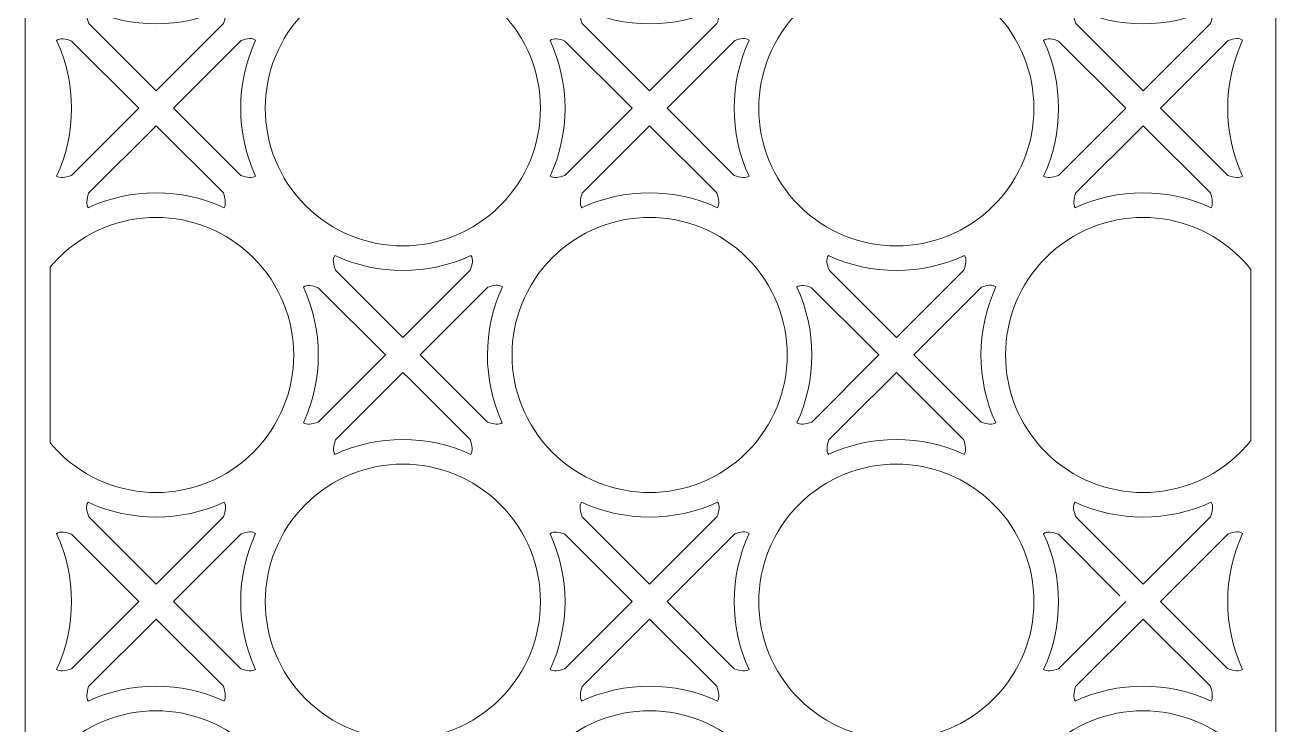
# Model space of a CAD drawing. Header units: centimetres. Extents: x 12 to 36.3, y -11.6 to 12.6.
# Drawn here: x 24.67 to 36.29, y 0.54 to 7.04 of the extents above; entities that cross this region are included whole.
import ezdxf

# ---------------------------------------------------------------- set-up
doc = ezdxf.new("R2010")
doc.units = ezdxf.units.CM
doc.header["$MEASUREMENT"] = 0
doc.layers.add('layer 1', color=7, linetype='Continuous')

msp = doc.modelspace()

# ---------------------------------------------------------------- linework, layer by layer
at = {"layer": 'layer 1', "color": 242, "lineweight": 9}
for points, knots in [([(36.28805, -11.62244), (36.28805, -11.62244), (36.28805, -11.54039), (36.28805, -11.54039), (36.28805, -11.54039), (36.28805, -11.54039), (36.28805, -11.38865), (36.28805, -11.38865), (36.28805, -11.38865), (36.28805, -11.38865), (36.28805, 12.3984), (36.28805, 12.3984), (36.28805, 12.3984), (36.28805, 12.3984), (36.28805, 12.56195), (36.28805, 12.56195), (36.28805, 12.56195), (36.28805, 12.56195), (36.28805, 12.6322), (36.28805, 12.6322), (36.28805, 12.6322), (36.28805, 12.6322), (24.90334, 12.6322), (24.90334, 12.6322), (24.90334, 12.6322), (24.90334, 12.6322), (24.84401, 12.6322), (24.84401, 12.6322), (24.84401, 12.6322), (24.84401, 12.6322), (24.66954, 12.6322), (24.66954, 12.6322), (24.66954, 12.6322), (24.66954, 12.6322), (24.66954, -11.38865), (24.66954, -11.38865), (24.66954, -11.38865), (24.66954, -11.38865), (24.66954, -11.437), (24.66954, -11.437), (24.66954, -11.437), (24.66954, -11.437), (24.66954, -11.62244), (24.66954, -11.62244), (24.66954, -11.62244), (24.66954, -11.62244), (36.28805, -11.62244), (36.28805, -11.62244)], [0, 0, 0, 0, 0.07692308, 0.07692308, 0.07692308, 0.07692308, 0.15384615, 0.15384615, 0.15384615, 0.15384615, 0.23076923, 0.23076923, 0.23076923, 0.23076923, 0.30769231, 0.30769231, 0.30769231, 0.30769231, 0.38461538, 0.38461538, 0.38461538, 0.38461538, 0.46153846, 0.46153846, 0.46153846, 0.46153846, 0.53846154, 0.53846154, 0.53846154, 0.53846154, 0.61538462, 0.61538462, 0.61538462, 0.61538462, 0.69230769, 0.69230769, 0.69230769, 0.69230769, 0.76923077, 0.76923077, 0.76923077, 0.76923077, 0.84615385, 0.84615385, 0.84615385, 0.84615385, 1, 1, 1, 1]), ([(27.27524, 7.16967), (27.77422, 7.66864), (28.58355, 7.66864), (29.0825, 7.16967), (29.0825, 7.16967), (29.58148, 6.6707), (29.58148, 5.86139), (29.0825, 5.36241), (29.0825, 5.36241), (28.58355, 4.86345), (27.77422, 4.86345), (27.27524, 5.36241), (27.27524, 5.36241), (26.77628, 5.86139), (26.77628, 6.6707), (27.27524, 7.16967)], [0, 0, 0, 0, 0.2, 0.2, 0.2, 0.2, 0.4, 0.4, 0.4, 0.4, 0.6, 0.6, 0.6, 0.6, 1, 1, 1, 1]), ([(31.85871, 7.16967), (32.3577, 7.66864), (33.16702, 7.66864), (33.66598, 7.16967), (33.66598, 7.16967), (34.16493, 6.6707), (34.16493, 5.86139), (33.66598, 5.36241), (33.66598, 5.36241), (33.16702, 4.86345), (32.3577, 4.86345), (31.85871, 5.36241), (31.85871, 5.36241), (31.35976, 5.86139), (31.35976, 6.6707), (31.85871, 7.16967)], [0, 0, 0, 0, 0.2, 0.2, 0.2, 0.2, 0.4, 0.4, 0.4, 0.4, 0.6, 0.6, 0.6, 0.6, 1, 1, 1, 1]), ([(25.88715, 6.42753), (25.88715, 6.42753), (26.51243, 7.05282), (26.51243, 7.05282), (26.51243, 7.05282), (26.53149, 7.10699), (26.54441, 7.15808), (26.51837, 7.18977), (26.51837, 7.18977), (26.11892, 7.00552), (25.65526, 7.0055), (25.25581, 7.18972), (25.25581, 7.18972), (25.22988, 7.15808), (25.24262, 7.10707), (25.26169, 7.05299), (25.26169, 7.05299), (25.26169, 7.05299), (25.88714, 6.42753), (25.88714, 6.42753), (25.88714, 6.42753), (25.88714, 6.42753), (25.88715, 6.42753), (25.88715, 6.42753)], [0, 0, 0, 0, 0.14285714, 0.14285714, 0.14285714, 0.14285714, 0.28571429, 0.28571429, 0.28571429, 0.28571429, 0.42857143, 0.42857143, 0.42857143, 0.42857143, 0.57142857, 0.57142857, 0.57142857, 0.57142857, 0.71428571, 0.71428571, 0.71428571, 0.71428571, 1, 1, 1, 1]), ([(30.47061, 6.42753), (30.47061, 6.42753), (31.0959, 7.05284), (31.0959, 7.05284), (31.0959, 7.05284), (31.11498, 7.10701), (31.12788, 7.15808), (31.10184, 7.18977), (31.10184, 7.18977), (30.70238, 7.00552), (30.23873, 7.0055), (29.83928, 7.18972), (29.83928, 7.18972), (29.81333, 7.15808), (29.8261, 7.10707), (29.84516, 7.05299), (29.84516, 7.05299), (29.84516, 7.05299), (30.47061, 6.42753), (30.47061, 6.42753)], [0, 0, 0, 0, 0.16666667, 0.16666667, 0.16666667, 0.16666667, 0.33333333, 0.33333333, 0.33333333, 0.33333333, 0.5, 0.5, 0.5, 0.5, 0.66666667, 0.66666667, 0.66666667, 0.66666667, 1, 1, 1, 1]), ([(35.05409, 6.42753), (35.05409, 6.42753), (35.67941, 7.05286), (35.67941, 7.05286), (35.67941, 7.05286), (35.69844, 7.10701), (35.71137, 7.15808), (35.68533, 7.18977), (35.68533, 7.18977), (35.28586, 7.00552), (34.8222, 7.0055), (34.42276, 7.18972), (34.42276, 7.18972), (34.39681, 7.15808), (34.40958, 7.10709), (34.4286, 7.05302), (34.4286, 7.05302), (34.4286, 7.05302), (35.05409, 6.42753), (35.05409, 6.42753)], [0, 0, 0, 0, 0.16666667, 0.16666667, 0.16666667, 0.16666667, 0.33333333, 0.33333333, 0.33333333, 0.33333333, 0.5, 0.5, 0.5, 0.5, 0.66666667, 0.66666667, 0.66666667, 0.66666667, 1, 1, 1, 1]), ([(25.10082, 5.64122), (25.10082, 5.64122), (25.72562, 6.26602), (25.72562, 6.26602), (25.72562, 6.26602), (25.72562, 6.26602), (25.10024, 6.89141), (25.10024, 6.89141), (25.10024, 6.89141), (25.04607, 6.91047), (24.99504, 6.92334), (24.96337, 6.89729), (24.96337, 6.89729), (25.14754, 6.49786), (25.14758, 6.03436), (24.96343, 5.63494), (24.96343, 5.63494), (24.99267, 5.61563), (25.04164, 5.62182), (25.10082, 5.64122)], [0, 0, 0, 0, 0.16666667, 0.16666667, 0.16666667, 0.16666667, 0.33333333, 0.33333333, 0.33333333, 0.33333333, 0.5, 0.5, 0.5, 0.5, 0.66666667, 0.66666667, 0.66666667, 0.66666667, 1, 1, 1, 1]), ([(26.04865, 6.26602), (26.04865, 6.26602), (26.67354, 5.64113), (26.67354, 5.64113), (26.67354, 5.64113), (26.73266, 5.62182), (26.7815, 5.61567), (26.81072, 5.6349), (26.81072, 5.6349), (26.62633, 6.03477), (26.62654, 6.49886), (26.81135, 6.89857), (26.81135, 6.89857), (26.78062, 6.92508), (26.7309, 6.91355), (26.67781, 6.89516), (26.67781, 6.89516), (26.67781, 6.89516), (26.04865, 6.26602), (26.04865, 6.26602)], [0, 0, 0, 0, 0.16666667, 0.16666667, 0.16666667, 0.16666667, 0.33333333, 0.33333333, 0.33333333, 0.33333333, 0.5, 0.5, 0.5, 0.5, 0.66666667, 0.66666667, 0.66666667, 0.66666667, 1, 1, 1, 1]), ([(29.68429, 5.64122), (29.68429, 5.64122), (30.3091, 6.26602), (30.3091, 6.26602), (30.3091, 6.26602), (30.3091, 6.26602), (29.68371, 6.89141), (29.68371, 6.89141), (29.68371, 6.89141), (29.62955, 6.91047), (29.57851, 6.92334), (29.54685, 6.89729), (29.54685, 6.89729), (29.73102, 6.49786), (29.73106, 6.03436), (29.54689, 5.63494), (29.54689, 5.63494), (29.57613, 5.61563), (29.62511, 5.62182), (29.68429, 5.64122)], [0, 0, 0, 0, 0.16666667, 0.16666667, 0.16666667, 0.16666667, 0.33333333, 0.33333333, 0.33333333, 0.33333333, 0.5, 0.5, 0.5, 0.5, 0.66666667, 0.66666667, 0.66666667, 0.66666667, 1, 1, 1, 1]), ([(31.26126, 6.89516), (31.26126, 6.89516), (30.63212, 6.26602), (30.63212, 6.26602), (30.63212, 6.26602), (30.63212, 6.26602), (31.25702, 5.64113), (31.25702, 5.64113), (31.25702, 5.64113), (31.31612, 5.62182), (31.36497, 5.61567), (31.39421, 5.6349), (31.39421, 5.6349), (31.20979, 6.03477), (31.21002, 6.49886), (31.39482, 6.89857), (31.39482, 6.89857), (31.36409, 6.92508), (31.31435, 6.91355), (31.26126, 6.89516)], [0, 0, 0, 0, 0.16666667, 0.16666667, 0.16666667, 0.16666667, 0.33333333, 0.33333333, 0.33333333, 0.33333333, 0.5, 0.5, 0.5, 0.5, 0.66666667, 0.66666667, 0.66666667, 0.66666667, 1, 1, 1, 1]), ([(34.26777, 5.64122), (34.26777, 5.64122), (34.89257, 6.26602), (34.89257, 6.26602), (34.89257, 6.26602), (34.89257, 6.26602), (34.26719, 6.89141), (34.26719, 6.89141), (34.26719, 6.89141), (34.213, 6.91047), (34.16199, 6.92334), (34.1303, 6.89729), (34.1303, 6.89729), (34.31447, 6.49786), (34.31451, 6.03436), (34.13037, 5.63494), (34.13037, 5.63494), (34.15963, 5.61563), (34.20857, 5.62182), (34.26777, 5.64122)], [0, 0, 0, 0, 0.16666667, 0.16666667, 0.16666667, 0.16666667, 0.33333333, 0.33333333, 0.33333333, 0.33333333, 0.5, 0.5, 0.5, 0.5, 0.66666667, 0.66666667, 0.66666667, 0.66666667, 1, 1, 1, 1]), ([(35.84474, 6.89516), (35.84474, 6.89516), (35.2156, 6.26602), (35.2156, 6.26602), (35.2156, 6.26602), (35.2156, 6.26602), (35.84049, 5.64113), (35.84049, 5.64113), (35.84049, 5.64113), (35.89959, 5.62182), (35.94845, 5.61565), (35.97765, 5.6349), (35.97765, 5.6349), (35.79326, 6.03477), (35.79349, 6.49886), (35.97831, 6.89857), (35.97831, 6.89857), (35.94757, 6.92508), (35.89783, 6.91355), (35.84474, 6.89516)], [0, 0, 0, 0, 0.16666667, 0.16666667, 0.16666667, 0.16666667, 0.33333333, 0.33333333, 0.33333333, 0.33333333, 0.5, 0.5, 0.5, 0.5, 0.66666667, 0.66666667, 0.66666667, 0.66666667, 1, 1, 1, 1]), ([(25.88714, 6.10452), (25.88714, 6.10452), (25.26024, 5.47762), (25.26024, 5.47762), (25.26024, 5.47762), (25.24172, 5.41957), (25.23644, 5.37177), (25.2562, 5.34337), (25.2562, 5.34337), (25.2562, 5.34337), (25.25463, 5.34179), (25.25463, 5.34179), (25.25463, 5.34179), (25.65436, 5.52656), (26.11837, 5.52677), (26.51823, 5.3424), (26.51823, 5.3424), (26.53751, 5.37162), (26.53128, 5.42057), (26.51194, 5.47974), (26.51194, 5.47974), (26.51194, 5.47974), (25.88714, 6.10452), (25.88714, 6.10452)], [0, 0, 0, 0, 0.14285714, 0.14285714, 0.14285714, 0.14285714, 0.28571429, 0.28571429, 0.28571429, 0.28571429, 0.42857143, 0.42857143, 0.42857143, 0.42857143, 0.57142857, 0.57142857, 0.57142857, 0.57142857, 0.71428571, 0.71428571, 0.71428571, 0.71428571, 1, 1, 1, 1]), ([(30.47061, 6.10452), (30.47061, 6.10452), (29.84371, 5.47762), (29.84371, 5.47762), (29.84371, 5.47762), (29.82519, 5.41957), (29.81992, 5.37177), (29.83968, 5.34337), (29.83968, 5.34337), (29.83968, 5.34337), (29.8381, 5.34179), (29.8381, 5.34179), (29.8381, 5.34179), (30.23782, 5.52656), (30.70183, 5.52677), (31.1017, 5.3424), (31.1017, 5.3424), (31.12099, 5.37162), (31.11477, 5.42057), (31.0954, 5.47974), (31.0954, 5.47974), (31.0954, 5.47974), (30.47061, 6.10452), (30.47061, 6.10452)], [0, 0, 0, 0, 0.14285714, 0.14285714, 0.14285714, 0.14285714, 0.28571429, 0.28571429, 0.28571429, 0.28571429, 0.42857143, 0.42857143, 0.42857143, 0.42857143, 0.57142857, 0.57142857, 0.57142857, 0.57142857, 0.71428571, 0.71428571, 0.71428571, 0.71428571, 1, 1, 1, 1]), ([(35.05409, 6.10452), (35.05409, 6.10452), (34.42718, 5.47762), (34.42718, 5.47762), (34.42718, 5.47762), (34.40864, 5.41957), (34.40337, 5.37177), (34.42316, 5.34337), (34.42316, 5.34337), (34.42316, 5.34337), (34.42158, 5.34179), (34.42158, 5.34179), (34.42158, 5.34179), (34.8213, 5.52656), (35.28532, 5.52677), (35.68518, 5.3424), (35.68518, 5.3424), (35.70446, 5.37162), (35.69823, 5.42057), (35.67886, 5.47974), (35.67886, 5.47974), (35.67886, 5.47974), (35.05409, 6.10452), (35.05409, 6.10452)], [0, 0, 0, 0, 0.14285714, 0.14285714, 0.14285714, 0.14285714, 0.28571429, 0.28571429, 0.28571429, 0.28571429, 0.42857143, 0.42857143, 0.42857143, 0.42857143, 0.57142857, 0.57142857, 0.57142857, 0.57142857, 0.71428571, 0.71428571, 0.71428571, 0.71428571, 1, 1, 1, 1]), ([(24.90334, 3.15873), (24.92848, 3.12847), (24.95516, 3.09905), (24.98353, 3.07069), (24.98353, 3.07069), (25.48247, 2.57172), (26.29179, 2.57172), (26.79077, 3.07069), (26.79077, 3.07069), (27.28973, 3.56964), (27.28973, 4.37896), (26.79077, 4.87794), (26.79077, 4.87794), (26.29179, 5.37691), (25.48247, 5.37691), (24.98353, 4.87794), (24.98353, 4.87794), (24.95516, 4.84957), (24.92848, 4.82015), (24.90334, 4.78989), (24.90334, 4.78989), (24.90334, 4.78989), (24.90334, 3.15873), (24.90334, 3.15873)], [0, 0, 0, 0, 0.14285714, 0.14285714, 0.14285714, 0.14285714, 0.28571429, 0.28571429, 0.28571429, 0.28571429, 0.42857143, 0.42857143, 0.42857143, 0.42857143, 0.57142857, 0.57142857, 0.57142857, 0.57142857, 0.71428571, 0.71428571, 0.71428571, 0.71428571, 1, 1, 1, 1]), ([(29.567, 4.87794), (30.06595, 5.37691), (30.87528, 5.37691), (31.37425, 4.87794), (31.37425, 4.87794), (31.87321, 4.37896), (31.87321, 3.56964), (31.37425, 3.07069), (31.37425, 3.07069), (30.87528, 2.57172), (30.06595, 2.57172), (29.567, 3.07069), (29.567, 3.07069), (29.068, 3.56964), (29.068, 4.37896), (29.567, 4.87794)], [0, 0, 0, 0, 0.2, 0.2, 0.2, 0.2, 0.4, 0.4, 0.4, 0.4, 0.6, 0.6, 0.6, 0.6, 1, 1, 1, 1]), ([(36.05425, 4.76977), (36.02444, 4.80717), (35.99233, 4.84333), (35.95771, 4.87794), (35.95771, 4.87794), (35.45874, 5.37691), (34.64943, 5.37691), (34.15044, 4.87794), (34.15044, 4.87794), (33.65149, 4.37896), (33.65149, 3.56964), (34.15044, 3.07069), (34.15044, 3.07069), (34.64943, 2.57172), (35.45874, 2.57172), (35.95771, 3.07069), (35.95771, 3.07069), (35.99233, 3.1053), (36.02444, 3.14145), (36.05425, 3.17884), (36.05425, 3.17884), (36.05425, 3.17884), (36.05425, 4.76977), (36.05425, 4.76977)], [0, 0, 0, 0, 0.14285714, 0.14285714, 0.14285714, 0.14285714, 0.28571429, 0.28571429, 0.28571429, 0.28571429, 0.42857143, 0.42857143, 0.42857143, 0.42857143, 0.57142857, 0.57142857, 0.57142857, 0.57142857, 0.71428571, 0.71428571, 0.71428571, 0.71428571, 1, 1, 1, 1]), ([(28.17888, 4.13581), (28.17888, 4.13581), (28.80418, 4.76111), (28.80418, 4.76111), (28.80418, 4.76111), (28.82324, 4.81526), (28.83616, 4.86636), (28.81011, 4.89801), (28.81011, 4.89801), (28.41065, 4.71379), (27.94701, 4.71378), (27.54756, 4.89799), (27.54756, 4.89799), (27.52161, 4.86636), (27.53438, 4.81538), (27.55339, 4.76129), (27.55339, 4.76129), (27.55339, 4.76129), (28.17888, 4.13581), (28.17888, 4.13581)], [0, 0, 0, 0, 0.16666667, 0.16666667, 0.16666667, 0.16666667, 0.33333333, 0.33333333, 0.33333333, 0.33333333, 0.5, 0.5, 0.5, 0.5, 0.66666667, 0.66666667, 0.66666667, 0.66666667, 1, 1, 1, 1]), ([(32.76236, 4.13581), (32.76236, 4.13581), (33.38766, 4.76111), (33.38766, 4.76111), (33.38766, 4.76111), (33.40672, 4.81526), (33.41961, 4.86636), (33.39358, 4.89801), (33.39358, 4.89801), (32.99413, 4.71379), (32.53046, 4.71378), (32.13104, 4.89799), (32.13104, 4.89799), (32.10508, 4.86636), (32.11782, 4.81538), (32.13687, 4.76129), (32.13687, 4.76129), (32.13687, 4.76129), (32.76236, 4.13581), (32.76236, 4.13581)], [0, 0, 0, 0, 0.16666667, 0.16666667, 0.16666667, 0.16666667, 0.33333333, 0.33333333, 0.33333333, 0.33333333, 0.5, 0.5, 0.5, 0.5, 0.66666667, 0.66666667, 0.66666667, 0.66666667, 1, 1, 1, 1]), ([(27.39255, 3.34948), (27.39255, 3.34948), (28.01738, 3.97428), (28.01738, 3.97428), (28.01738, 3.97428), (28.01738, 3.97428), (27.39199, 4.59969), (27.39199, 4.59969), (27.39199, 4.59969), (27.3378, 4.61874), (27.28677, 4.63161), (27.2551, 4.60553), (27.2551, 4.60553), (27.43926, 4.20613), (27.43931, 3.74264), (27.25516, 3.34318), (27.25516, 3.34318), (27.2844, 3.32387), (27.33335, 3.33008), (27.39255, 3.34948)], [0, 0, 0, 0, 0.16666667, 0.16666667, 0.16666667, 0.16666667, 0.33333333, 0.33333333, 0.33333333, 0.33333333, 0.5, 0.5, 0.5, 0.5, 0.66666667, 0.66666667, 0.66666667, 0.66666667, 1, 1, 1, 1]), ([(28.96954, 4.60344), (28.96954, 4.60344), (28.34039, 3.97431), (28.34039, 3.97431), (28.34039, 3.97431), (28.34039, 3.97431), (28.96527, 3.34942), (28.96527, 3.34942), (28.96527, 3.34942), (29.02437, 3.33008), (29.07324, 3.32392), (29.10246, 3.34315), (29.10246, 3.34315), (28.91806, 3.74303), (28.91829, 4.20713), (29.10309, 4.60682), (29.10309, 4.60682), (29.07237, 4.63334), (29.02261, 4.62181), (28.96954, 4.60344)], [0, 0, 0, 0, 0.16666667, 0.16666667, 0.16666667, 0.16666667, 0.33333333, 0.33333333, 0.33333333, 0.33333333, 0.5, 0.5, 0.5, 0.5, 0.66666667, 0.66666667, 0.66666667, 0.66666667, 1, 1, 1, 1]), ([(31.97603, 3.34948), (31.97603, 3.34948), (32.60085, 3.97431), (32.60085, 3.97431), (32.60085, 3.97431), (32.60085, 3.97431), (32.54558, 4.02957), (32.54558, 4.02957), (32.54558, 4.02957), (32.54558, 4.02957), (31.97544, 4.59969), (31.97544, 4.59969), (31.97544, 4.59969), (31.92127, 4.61874), (31.87024, 4.63161), (31.83857, 4.60553), (31.83857, 4.60553), (32.02275, 4.20613), (32.02278, 3.74264), (31.83865, 3.34318), (31.83865, 3.34318), (31.86787, 3.32387), (31.91684, 3.33008), (31.97603, 3.34948)], [0, 0, 0, 0, 0.14285714, 0.14285714, 0.14285714, 0.14285714, 0.28571429, 0.28571429, 0.28571429, 0.28571429, 0.42857143, 0.42857143, 0.42857143, 0.42857143, 0.57142857, 0.57142857, 0.57142857, 0.57142857, 0.71428571, 0.71428571, 0.71428571, 0.71428571, 1, 1, 1, 1]), ([(33.55301, 4.60344), (33.55301, 4.60344), (32.92387, 3.97431), (32.92387, 3.97431), (32.92387, 3.97431), (32.92387, 3.97431), (33.54878, 3.3494), (33.54878, 3.3494), (33.54878, 3.3494), (33.60785, 3.33008), (33.6567, 3.32394), (33.68593, 3.34315), (33.68593, 3.34315), (33.50154, 3.74303), (33.50174, 4.20713), (33.68655, 4.60682), (33.68655, 4.60682), (33.65583, 4.63334), (33.6061, 4.62181), (33.55301, 4.60344)], [0, 0, 0, 0, 0.16666667, 0.16666667, 0.16666667, 0.16666667, 0.33333333, 0.33333333, 0.33333333, 0.33333333, 0.5, 0.5, 0.5, 0.5, 0.66666667, 0.66666667, 0.66666667, 0.66666667, 1, 1, 1, 1]), ([(28.17888, 3.8128), (28.17888, 3.8128), (27.55199, 3.18588), (27.55199, 3.18588), (27.55199, 3.18588), (27.53344, 3.12784), (27.52817, 3.08004), (27.54796, 3.05164), (27.54796, 3.05164), (27.54796, 3.05164), (27.54636, 3.05007), (27.54636, 3.05007), (27.54636, 3.05007), (27.94609, 3.23481), (28.41011, 3.23502), (28.80995, 3.05064), (28.80995, 3.05064), (28.82926, 3.07991), (28.82303, 3.12881), (28.80366, 3.18799), (28.80366, 3.18799), (28.80366, 3.18799), (28.23406, 3.7576), (28.23406, 3.7576), (28.23406, 3.7576), (28.23406, 3.7576), (28.17888, 3.8128), (28.17888, 3.8128)], [0, 0, 0, 0, 0.125, 0.125, 0.125, 0.125, 0.25, 0.25, 0.25, 0.25, 0.375, 0.375, 0.375, 0.375, 0.5, 0.5, 0.5, 0.5, 0.625, 0.625, 0.625, 0.625, 0.75, 0.75, 0.75, 0.75, 1, 1, 1, 1]), ([(32.30481, 3.35523), (32.30481, 3.35523), (32.13544, 3.18587), (32.13544, 3.18587), (32.13544, 3.18587), (32.11692, 3.12784), (32.11164, 3.08004), (32.13142, 3.05164), (32.13142, 3.05164), (32.13142, 3.05164), (32.12983, 3.05007), (32.12983, 3.05007), (32.12983, 3.05007), (32.52957, 3.23481), (32.99356, 3.23502), (33.39343, 3.05064), (33.39343, 3.05064), (33.41272, 3.07991), (33.4065, 3.12881), (33.38714, 3.18799), (33.38714, 3.18799), (33.38714, 3.18799), (32.81755, 3.7576), (32.81755, 3.7576), (32.81755, 3.7576), (32.81755, 3.7576), (32.76236, 3.8128), (32.76236, 3.8128), (32.76236, 3.8128), (32.76236, 3.8128), (32.30481, 3.35523), (32.30481, 3.35523)], [0, 0, 0, 0, 0.11111111, 0.11111111, 0.11111111, 0.11111111, 0.22222222, 0.22222222, 0.22222222, 0.22222222, 0.33333333, 0.33333333, 0.33333333, 0.33333333, 0.44444444, 0.44444444, 0.44444444, 0.44444444, 0.55555556, 0.55555556, 0.55555556, 0.55555556, 0.66666667, 0.66666667, 0.66666667, 0.66666667, 0.77777778, 0.77777778, 0.77777778, 0.77777778, 1, 1, 1, 1]), ([(27.27524, 2.58619), (27.77422, 3.08517), (28.58355, 3.08517), (29.0825, 2.58619), (29.0825, 2.58619), (29.58148, 2.08723), (29.58148, 1.27791), (29.0825, 0.77896), (29.0825, 0.77896), (28.58355, 0.27997), (27.77422, 0.27997), (27.27524, 0.77896), (27.27524, 0.77896), (26.77628, 1.27791), (26.77628, 2.08723), (27.27524, 2.58619)], [0, 0, 0, 0, 0.2, 0.2, 0.2, 0.2, 0.4, 0.4, 0.4, 0.4, 0.6, 0.6, 0.6, 0.6, 1, 1, 1, 1]), ([(31.85871, 2.58619), (32.3577, 3.08517), (33.16702, 3.08517), (33.66598, 2.58619), (33.66598, 2.58619), (34.16493, 2.08723), (34.16493, 1.27791), (33.66598, 0.77896), (33.66598, 0.77896), (33.16702, 0.27997), (32.3577, 0.27997), (31.85871, 0.77896), (31.85871, 0.77896), (31.35976, 1.27791), (31.35976, 2.08723), (31.85871, 2.58619)], [0, 0, 0, 0, 0.2, 0.2, 0.2, 0.2, 0.4, 0.4, 0.4, 0.4, 0.6, 0.6, 0.6, 0.6, 1, 1, 1, 1]), ([(25.88715, 1.84407), (25.88715, 1.84407), (26.51243, 2.46937), (26.51243, 2.46937), (26.51243, 2.46937), (26.53151, 2.52351), (26.54441, 2.57461), (26.51837, 2.60629), (26.51837, 2.60629), (26.11892, 2.42204), (25.65526, 2.42204), (25.25581, 2.60625), (25.25581, 2.60625), (25.22988, 2.57461), (25.24262, 2.52359), (25.26169, 2.46953), (25.26169, 2.46953), (25.26169, 2.46953), (25.88715, 1.84407), (25.88715, 1.84407)], [0, 0, 0, 0, 0.16666667, 0.16666667, 0.16666667, 0.16666667, 0.33333333, 0.33333333, 0.33333333, 0.33333333, 0.5, 0.5, 0.5, 0.5, 0.66666667, 0.66666667, 0.66666667, 0.66666667, 1, 1, 1, 1]), ([(30.47062, 1.84409), (30.47062, 1.84409), (31.09592, 2.46938), (31.09592, 2.46938), (31.09592, 2.46938), (31.11498, 2.52352), (31.12788, 2.57461), (31.10184, 2.60629), (31.10184, 2.60629), (30.70238, 2.42204), (30.23873, 2.42204), (29.83928, 2.60625), (29.83928, 2.60625), (29.81333, 2.57461), (29.8261, 2.52359), (29.84516, 2.46953), (29.84516, 2.46953), (29.84516, 2.46953), (30.47062, 1.84409), (30.47062, 1.84409)], [0, 0, 0, 0, 0.16666667, 0.16666667, 0.16666667, 0.16666667, 0.33333333, 0.33333333, 0.33333333, 0.33333333, 0.5, 0.5, 0.5, 0.5, 0.66666667, 0.66666667, 0.66666667, 0.66666667, 1, 1, 1, 1]), ([(35.05409, 1.84409), (35.05409, 1.84409), (35.67941, 2.46938), (35.67941, 2.46938), (35.67941, 2.46938), (35.69844, 2.52352), (35.71137, 2.57461), (35.68533, 2.60629), (35.68533, 2.60629), (35.28586, 2.42204), (34.8222, 2.42204), (34.42276, 2.60625), (34.42276, 2.60625), (34.39681, 2.57461), (34.40958, 2.52362), (34.4286, 2.46955), (34.4286, 2.46955), (34.4286, 2.46955), (35.05409, 1.84409), (35.05409, 1.84409)], [0, 0, 0, 0, 0.16666667, 0.16666667, 0.16666667, 0.16666667, 0.33333333, 0.33333333, 0.33333333, 0.33333333, 0.5, 0.5, 0.5, 0.5, 0.66666667, 0.66666667, 0.66666667, 0.66666667, 1, 1, 1, 1]), ([(25.72562, 1.68255), (25.72562, 1.68255), (25.10022, 2.30796), (25.10022, 2.30796), (25.10022, 2.30796), (25.04605, 2.327), (24.99504, 2.33987), (24.96337, 2.31381), (24.96337, 2.31381), (25.14754, 1.91438), (25.14758, 1.45088), (24.96343, 1.05146), (24.96343, 1.05146), (24.99267, 1.03215), (25.04164, 1.03833), (25.10082, 1.05775), (25.10082, 1.05775), (25.10082, 1.05775), (25.72562, 1.68255), (25.72562, 1.68255)], [0, 0, 0, 0, 0.16666667, 0.16666667, 0.16666667, 0.16666667, 0.33333333, 0.33333333, 0.33333333, 0.33333333, 0.5, 0.5, 0.5, 0.5, 0.66666667, 0.66666667, 0.66666667, 0.66666667, 1, 1, 1, 1]), ([(26.67781, 2.31171), (26.67781, 2.31171), (26.04865, 1.68255), (26.04865, 1.68255), (26.04865, 1.68255), (26.04865, 1.68255), (26.67354, 1.05765), (26.67354, 1.05765), (26.67354, 1.05765), (26.73266, 1.03833), (26.7815, 1.03221), (26.81072, 1.05142), (26.81072, 1.05142), (26.62633, 1.4513), (26.62654, 1.91538), (26.81135, 2.3151), (26.81135, 2.3151), (26.78062, 2.34158), (26.7309, 2.33009), (26.67781, 2.31171)], [0, 0, 0, 0, 0.16666667, 0.16666667, 0.16666667, 0.16666667, 0.33333333, 0.33333333, 0.33333333, 0.33333333, 0.5, 0.5, 0.5, 0.5, 0.66666667, 0.66666667, 0.66666667, 0.66666667, 1, 1, 1, 1]), ([(30.3091, 1.68255), (30.3091, 1.68255), (29.68369, 2.30796), (29.68369, 2.30796), (29.68369, 2.30796), (29.62953, 2.327), (29.57851, 2.33987), (29.54685, 2.31381), (29.54685, 2.31381), (29.73102, 1.91438), (29.73106, 1.45088), (29.54689, 1.05146), (29.54689, 1.05146), (29.57613, 1.03215), (29.62511, 1.03833), (29.68429, 1.05775), (29.68429, 1.05775), (29.68429, 1.05775), (30.3091, 1.68255), (30.3091, 1.68255)], [0, 0, 0, 0, 0.16666667, 0.16666667, 0.16666667, 0.16666667, 0.33333333, 0.33333333, 0.33333333, 0.33333333, 0.5, 0.5, 0.5, 0.5, 0.66666667, 0.66666667, 0.66666667, 0.66666667, 1, 1, 1, 1]), ([(31.26128, 2.31171), (31.26128, 2.31171), (30.63212, 1.68255), (30.63212, 1.68255), (30.63212, 1.68255), (30.63212, 1.68255), (31.25702, 1.05765), (31.25702, 1.05765), (31.25702, 1.05765), (31.31612, 1.03833), (31.36497, 1.03219), (31.39421, 1.05142), (31.39421, 1.05142), (31.20979, 1.4513), (31.21002, 1.91538), (31.39482, 2.3151), (31.39482, 2.3151), (31.36409, 2.34158), (31.31437, 2.33009), (31.26128, 2.31171)], [0, 0, 0, 0, 0.16666667, 0.16666667, 0.16666667, 0.16666667, 0.33333333, 0.33333333, 0.33333333, 0.33333333, 0.5, 0.5, 0.5, 0.5, 0.66666667, 0.66666667, 0.66666667, 0.66666667, 1, 1, 1, 1]), ([(34.8373, 1.73783), (34.8373, 1.73783), (34.26717, 2.30796), (34.26717, 2.30796), (34.26717, 2.30796), (34.21298, 2.327), (34.16199, 2.33987), (34.1303, 2.31381), (34.1303, 2.31381), (34.31447, 1.91438), (34.31451, 1.45088), (34.13037, 1.05146), (34.13037, 1.05146), (34.15963, 1.03215), (34.20857, 1.03833), (34.26777, 1.05775), (34.26777, 1.05775), (34.26777, 1.05775), (34.89257, 1.68255), (34.89257, 1.68255)], [0, 0, 0, 0, 0.16666667, 0.16666667, 0.16666667, 0.16666667, 0.33333333, 0.33333333, 0.33333333, 0.33333333, 0.5, 0.5, 0.5, 0.5, 0.66666667, 0.66666667, 0.66666667, 0.66666667, 1, 1, 1, 1]), ([(35.84476, 2.31171), (35.84476, 2.31171), (35.2156, 1.68255), (35.2156, 1.68255), (35.2156, 1.68255), (35.2156, 1.68255), (35.84049, 1.05765), (35.84049, 1.05765), (35.84049, 1.05765), (35.89959, 1.03833), (35.94845, 1.03219), (35.97765, 1.05142), (35.97765, 1.05142), (35.79326, 1.4513), (35.79349, 1.91538), (35.97831, 2.3151), (35.97831, 2.3151), (35.94757, 2.34158), (35.89785, 2.33009), (35.84476, 2.31171)], [0, 0, 0, 0, 0.16666667, 0.16666667, 0.16666667, 0.16666667, 0.33333333, 0.33333333, 0.33333333, 0.33333333, 0.5, 0.5, 0.5, 0.5, 0.66666667, 0.66666667, 0.66666667, 0.66666667, 1, 1, 1, 1]), ([(25.88714, 1.52104), (25.88714, 1.52104), (25.26024, 0.89415), (25.26024, 0.89415), (25.26024, 0.89415), (25.24172, 0.83609), (25.23644, 0.78831), (25.2562, 0.75992), (25.2562, 0.75992), (25.2562, 0.75992), (25.25463, 0.75832), (25.25463, 0.75832), (25.25463, 0.75832), (25.65436, 0.94307), (26.11837, 0.94329), (26.51823, 0.75891), (26.51823, 0.75891), (26.53751, 0.78817), (26.53128, 0.8371), (26.51194, 0.89626), (26.51194, 0.89626), (26.51194, 0.89626), (25.88714, 1.52104), (25.88714, 1.52104)], [0, 0, 0, 0, 0.14285714, 0.14285714, 0.14285714, 0.14285714, 0.28571429, 0.28571429, 0.28571429, 0.28571429, 0.42857143, 0.42857143, 0.42857143, 0.42857143, 0.57142857, 0.57142857, 0.57142857, 0.57142857, 0.71428571, 0.71428571, 0.71428571, 0.71428571, 1, 1, 1, 1]), ([(30.47061, 1.52104), (30.47061, 1.52104), (29.84371, 0.89415), (29.84371, 0.89415), (29.84371, 0.89415), (29.82519, 0.83609), (29.81992, 0.78831), (29.83968, 0.75992), (29.83968, 0.75992), (29.83968, 0.75992), (29.8381, 0.75832), (29.8381, 0.75832), (29.8381, 0.75832), (30.23782, 0.94307), (30.70183, 0.94329), (31.1017, 0.75891), (31.1017, 0.75891), (31.12099, 0.78817), (31.11477, 0.8371), (31.0954, 0.89626), (31.0954, 0.89626), (31.0954, 0.89626), (30.47061, 1.52104), (30.47061, 1.52104)], [0, 0, 0, 0, 0.14285714, 0.14285714, 0.14285714, 0.14285714, 0.28571429, 0.28571429, 0.28571429, 0.28571429, 0.42857143, 0.42857143, 0.42857143, 0.42857143, 0.57142857, 0.57142857, 0.57142857, 0.57142857, 0.71428571, 0.71428571, 0.71428571, 0.71428571, 1, 1, 1, 1]), ([(35.05409, 1.52104), (35.05409, 1.52104), (34.42718, 0.89415), (34.42718, 0.89415), (34.42718, 0.89415), (34.40864, 0.83609), (34.40337, 0.78831), (34.42316, 0.75992), (34.42316, 0.75992), (34.42316, 0.75992), (34.42158, 0.75832), (34.42158, 0.75832), (34.42158, 0.75832), (34.8213, 0.94307), (35.28532, 0.94329), (35.68518, 0.75891), (35.68518, 0.75891), (35.70446, 0.78817), (35.69823, 0.8371), (35.67886, 0.89626), (35.67886, 0.89626), (35.67886, 0.89626), (35.05409, 1.52104), (35.05409, 1.52104)], [0, 0, 0, 0, 0.14285714, 0.14285714, 0.14285714, 0.14285714, 0.28571429, 0.28571429, 0.28571429, 0.28571429, 0.42857143, 0.42857143, 0.42857143, 0.42857143, 0.57142857, 0.57142857, 0.57142857, 0.57142857, 0.71428571, 0.71428571, 0.71428571, 0.71428571, 1, 1, 1, 1]), ([(24.90334, -1.42474), (24.92848, -1.455), (24.95516, -1.48442), (24.98353, -1.51279), (24.98353, -1.51279), (25.48247, -2.01176), (26.29179, -2.01176), (26.79077, -1.51279), (26.79077, -1.51279), (27.28973, -1.01381), (27.28973, -0.20449), (26.79077, 0.29446), (26.79077, 0.29446), (26.29179, 0.79345), (25.48247, 0.79345), (24.98353, 0.29446), (24.98353, 0.29446), (24.95516, 0.26609), (24.92848, 0.23667), (24.90334, 0.20641), (24.90334, 0.20641), (24.90334, 0.20641), (24.90334, -1.42474), (24.90334, -1.42474)], [0, 0, 0, 0, 0.14285714, 0.14285714, 0.14285714, 0.14285714, 0.28571429, 0.28571429, 0.28571429, 0.28571429, 0.42857143, 0.42857143, 0.42857143, 0.42857143, 0.57142857, 0.57142857, 0.57142857, 0.57142857, 0.71428571, 0.71428571, 0.71428571, 0.71428571, 1, 1, 1, 1]), ([(29.567, 0.29446), (30.06595, 0.79345), (30.87528, 0.79345), (31.37425, 0.29446), (31.37425, 0.29446), (31.87321, -0.20449), (31.87321, -1.01381), (31.37425, -1.51279), (31.37425, -1.51279), (30.87528, -2.01176), (30.06595, -2.01176), (29.567, -1.51279), (29.567, -1.51279), (29.068, -1.01381), (29.068, -0.20449), (29.567, 0.29446)], [0, 0, 0, 0, 0.2, 0.2, 0.2, 0.2, 0.4, 0.4, 0.4, 0.4, 0.6, 0.6, 0.6, 0.6, 1, 1, 1, 1]), ([(36.05425, 0.1863), (36.02444, 0.22369), (35.99233, 0.25985), (35.95771, 0.29446), (35.95771, 0.29446), (35.45874, 0.79345), (34.64943, 0.79345), (34.15044, 0.29446), (34.15044, 0.29446), (33.65149, -0.20449), (33.65149, -1.01381), (34.15044, -1.51279), (34.15044, -1.51279), (34.64943, -2.01176), (35.45874, -2.01176), (35.95771, -1.51279), (35.95771, -1.51279), (35.99233, -1.47817), (36.02444, -1.44202), (36.05425, -1.40463), (36.05425, -1.40463), (36.05425, -1.40463), (36.05425, 0.1863), (36.05425, 0.1863)], [0, 0, 0, 0, 0.14285714, 0.14285714, 0.14285714, 0.14285714, 0.28571429, 0.28571429, 0.28571429, 0.28571429, 0.42857143, 0.42857143, 0.42857143, 0.42857143, 0.57142857, 0.57142857, 0.57142857, 0.57142857, 0.71428571, 0.71428571, 0.71428571, 0.71428571, 1, 1, 1, 1])]:
    msp.add_open_spline(points, degree=3, knots=knots, dxfattribs=at)

doc.saveas('drawing.dxf')
